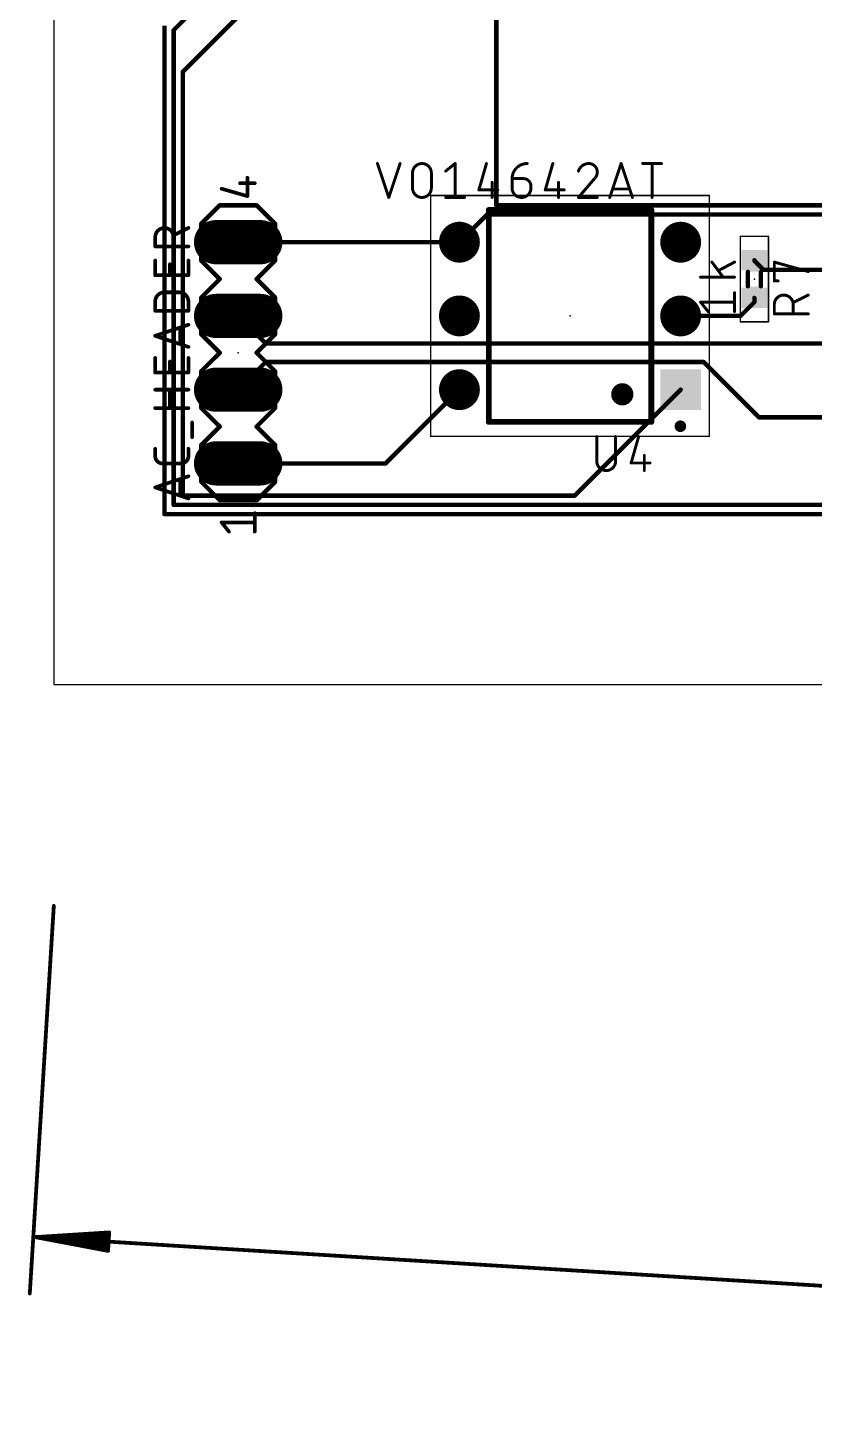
# Model space of a CAD drawing. Extents: x -1 to 120, y -17 to 80.
# Drawn here: x -0.89 to 26.19, y -15.28 to 32.78 of the extents above; entities that cross this region are included whole.
import ezdxf

# ---------------------------------------------------------------- set-up
doc = ezdxf.new("R2010")
doc.units = 0
for name, color, linetype in [('1', 22, 'CONTINUOUS'), ('17', 82, 'CONTINUOUS'), ('20', 30, 'CONTINUOUS'), ('21', 253, 'CONTINUOUS'), ('23', 7, 'CONTINUOUS'), ('25', 253, 'CONTINUOUS'), ('27', 253, 'CONTINUOUS'), ('39', 22, 'CONTINUOUS'), ('51', 253, 'CONTINUOUS')]:
    doc.layers.add(name, color=color, linetype=linetype)

# ---------------------------------------------------------------- blocks, each defined once
blk = doc.blocks.new('RECT')
blk.add_solid([(-0.5, -0.5), (0.5, -0.5), (-0.5, 0.5), (0.5, 0.5)])
blk = doc.blocks.new('LONGP100')
at = {"const_width": 1}
blk.add_lwpolyline([(-0.5, 0), (0.5, 0)], dxfattribs=at)
at = {"const_width": 0.5}
for points in [[(-0.5, 0.25, 1), (-0.5, -0.25)], [(0.5, -0.25, 1), (0.5, 0.25)]]:
    blk.add_lwpolyline(points, format="xyb", dxfattribs=at)
blk = doc.blocks.new('SQUAREP')
blk.add_solid([(-0.5, -0.5), (0.5, -0.5), (-0.5, 0.5), (0.5, 0.5)])
blk = doc.blocks.new('ROUNDP')
at = {"const_width": 0.5}
blk.add_lwpolyline([(0, -0.25, 1), (0, 0.25, 1), (0, -0.25)], format="xyb", dxfattribs=at)

msp = doc.modelspace()

# ---------------------------------------------------------------- linework, layer by layer
at = {"layer": '1'}
for points, const_width in [([(4.1275, 32.7025), (13.4938, 42.0688)], 0.1524), ([(4.445, 31.2738), (13.97, 40.7988)], 0.1524), ([(15.24, 26.67), (15.24, 40.94)], 0.1524), ([(3.81, 16.0338), (3.81, 32.8612)], 0.1524), ([(4.1275, 16.3513), (4.1275, 32.7025)], 0.1524), ([(4.445, 16.6687), (4.445, 31.2738)], 0.1524), ([(45.72, 26.67), (15.24, 26.67)], 0.1524), ([(13.97, 25.4), (14.9225, 26.3525)], 0.1524), ([(14.9225, 26.3525), (28.2575, 26.3525)], 0.1524), ([(6.35, 25.4), (13.97, 25.4)], 0.1524), ([(24.13, 24.765), (24.13, 24.78)], 0.1524), ([(24.4475, 24.4475), (24.13, 24.765)], 0.1524), ([(39.0525, 24.4475), (24.4475, 24.4475)], 0.1524), ([(24.13, 23.3362), (24.13, 23.48)], 0.1524), ([(23.6538, 22.86), (24.13, 23.3362)], 0.1524), ([(6.35, 22.86), (7.3025, 21.9075)], 0.1524), ([(21.59, 22.86), (23.6538, 22.86)], 0.1524), ([(7.3025, 21.9075), (27.6225, 21.9075)], 0.1524), ([(6.35, 20.32), (7.3025, 21.2725)], 0.1524), ([(7.3025, 21.2725), (22.3838, 21.2725)], 0.1524), ([(22.3838, 21.2725), (24.2888, 19.3675)], 0.1524), ([(11.43, 17.78), (13.97, 20.32)], 0.1524), ([(21.59, 20.32), (17.9388, 16.6687)], 0.1524), ([(24.2888, 19.3675), (29.6863, 19.3675)], 0.1524), ([(6.35, 17.78), (11.43, 17.78)], 0.1524), ([(32.8612, 16.3513), (4.1275, 16.3513)], 0.1524), ([(17.9388, 16.6687), (4.445, 16.6687)], 0.1524), ([(67.1513, 16.0338), (3.81, 16.0338)], 0.1524), ([(0, 2.54), (-0.827, -10.8144)], 0.13), ([(-0.6416, -8.8722), (1.9083, -8.7102)], 0.13), ([(1.9083, -8.7102), (1.8688, -9.3475)], 0.13), ([(-0.6416, -8.8722), (1.9046, -8.7693)], 0.13), ([(-0.6416, -8.8722), (101.7687, -15.2141)], 0.13), ([(1.8688, -9.3475), (-0.6416, -8.8722)], 0.13), ([(-0.6416, -8.8722), (1.8966, -8.8991)], 0.13), ([(1.8805, -9.1586), (-0.6416, -8.8722)], 0.13), ([(1.8725, -9.2884), (-0.6416, -8.8722)], 0.13)]:
    msp.add_lwpolyline(points, dxfattribs=dict(at, const_width=const_width))
for points, const_width in [([(4.1656, 32.7025, 1), (4.0894, 32.7025)], 0.0762), ([(4.1006, 32.7294, 1), (4.1544, 32.6756)], 0.0762), ([(4.4831, 31.2738, 1), (4.4069, 31.2738)], 0.0762), ([(4.4181, 31.3007, 1), (4.4719, 31.2468)], 0.0762), ([(15.24, 26.7081, 1), (15.24, 26.6319)], 0.0762), ([(15.2019, 26.67, 1), (15.2781, 26.67)], 0.0762), ([(14.9225, 26.3906, 1), (14.9225, 26.3144)], 0.0762), ([(14.9494, 26.3256, 1), (14.8956, 26.3794)], 0.0762), ([(6.35, 25.4381, 1), (6.35, 25.3619)], 0.0762), ([(13.97, 25.3619, 1), (13.97, 25.4381)], 0.0762), ([(13.9431, 25.4269, 1), (13.9969, 25.3731)], 0.0762), ([(24.1681, 24.78, 1), (24.0919, 24.78)], 0.0762), ([(24.0919, 24.765, 1), (24.1681, 24.765)], 0.0762), ([(24.1569, 24.7919, 1), (24.1031, 24.7381)], 0.0762), ([(24.4475, 24.4856, 1), (24.4475, 24.4094)], 0.0762), ([(24.4206, 24.4206, 1), (24.4744, 24.4744)], 0.0762), ([(24.1681, 23.48, 1), (24.0919, 23.48)], 0.0762), ([(24.0919, 23.3362, 1), (24.1681, 23.3362)], 0.0762), ([(24.1569, 23.3093, 1), (24.1031, 23.3632)], 0.0762), ([(6.3769, 22.8869, 1), (6.3231, 22.8331)], 0.0762), ([(21.59, 22.8981, 1), (21.59, 22.8219)], 0.0762), ([(23.6268, 22.8869, 1), (23.6807, 22.8331)], 0.0762), ([(23.6538, 22.8219, 1), (23.6538, 22.8981)], 0.0762), ([(7.3025, 21.9456, 1), (7.3025, 21.8694)], 0.0762), ([(7.2756, 21.8806, 1), (7.3294, 21.9344)], 0.0762), ([(7.3025, 21.3106, 1), (7.3025, 21.2344)], 0.0762), ([(7.3294, 21.2456, 1), (7.2756, 21.2994)], 0.0762), ([(22.4107, 21.2994, 1), (22.3568, 21.2456)], 0.0762), ([(22.3838, 21.2344, 1), (22.3838, 21.3106)], 0.0762), ([(6.3231, 20.3469, 1), (6.3769, 20.2931)], 0.0762), ([(13.9969, 20.2931, 1), (13.9431, 20.3469)], 0.0762), ([(21.6169, 20.2931, 1), (21.5631, 20.3469)], 0.0762), ([(24.2888, 19.4056, 1), (24.2888, 19.3294)], 0.0762), ([(24.2618, 19.3406, 1), (24.3157, 19.3944)], 0.0762), ([(6.35, 17.8181, 1), (6.35, 17.7419)], 0.0762), ([(11.4031, 17.8069, 1), (11.4569, 17.7531)], 0.0762), ([(11.43, 17.7419, 1), (11.43, 17.8181)], 0.0762), ([(4.1275, 16.3894, 1), (4.1275, 16.3132)], 0.0762), ([(4.0894, 16.3513, 1), (4.1656, 16.3513)], 0.0762), ([(4.445, 16.7068, 1), (4.445, 16.6306)], 0.0762), ([(4.4069, 16.6687, 1), (4.4831, 16.6687)], 0.0762), ([(17.9118, 16.6957, 1), (17.9657, 16.6418)], 0.0762), ([(17.9388, 16.6306, 1), (17.9388, 16.7068)], 0.0762), ([(3.81, 16.0719, 1), (3.81, 15.9957)], 0.0762), ([(3.7719, 16.0338, 1), (3.8481, 16.0338)], 0.0762), ([(0.0324, 2.538, 1), (-0.0324, 2.542)], 0.065), ([(1.9407, -8.7122, 1), (1.8758, -8.7082)], 0.065), ([(1.9103, -8.7427, 1), (1.9062, -8.6778)], 0.065), ([(-0.6396, -8.8397, 1), (-0.6436, -8.9046)], 0.065), ([(-0.6356, -8.8402, 1), (-0.6476, -8.9041)], 0.065), ([(-0.6437, -8.8397, 1), (-0.6395, -8.9046)], 0.065), ([(-0.6413, -8.8397, 1), (-0.6419, -8.9047)], 0.065), ([(-0.6379, -8.8399, 1), (-0.6453, -8.9045)], 0.065), ([(-0.6429, -8.8397, 1), (-0.6403, -8.9046)], 0.065), ([(-0.6363, -8.8401, 1), (-0.6469, -8.9042)], 0.065), ([(1.8769, -9.1909, 1), (1.8842, -9.1263)], 0.065), ([(1.8962, -8.9316, 1), (1.8969, -8.8666)], 0.065), ([(1.9059, -8.8018, 1), (1.9033, -8.7369)], 0.065), ([(1.8364, -9.3455, 1), (1.9013, -9.3495)], 0.065), ([(1.8628, -9.3794, 1), (1.8749, -9.3155)], 0.065), ([(1.8672, -9.3204, 1), (1.8778, -9.2563)], 0.065), ([(-0.8594, -10.8124, 1), (-0.7946, -10.8164)], 0.065)]:
    msp.add_lwpolyline(points, format="xyb", dxfattribs=dict(at, const_width=const_width))
at = {"layer": '20'}
for p, q in [((0, 80), (0, 10.16)), ((0, 10.16), (100, 10.16))]:
    msp.add_line(p, q, dxfattribs=at)
at = {"layer": '21'}
for points, const_width in [([(6.4135, 27.432), (6.9215, 27.432)], 0.127), ([(6.6675, 26.9875), (6.6675, 27.6225)], 0.127), ([(5.7785, 27.2415), (6.6675, 26.9875)], 0.127), ([(5.08, 26.035), (5.715, 26.67)], 0.1524), ([(5.715, 26.67), (6.985, 26.67)], 0.1524), ([(6.985, 26.67), (7.62, 26.035)], 0.1524), ([(14.98, 19.21), (14.98, 26.51)], 0.2), ([(14.98, 26.51), (20.58, 26.51)], 0.2), ([(20.58, 26.51), (20.58, 19.21)], 0.2), ([(5.08, 24.765), (5.08, 26.035)], 0.1524), ([(7.62, 26.035), (7.62, 24.765)], 0.1524), ([(5.08, 24.765), (5.715, 24.13)], 0.1524), ([(6.985, 24.13), (7.62, 24.765)], 0.1524), ([(5.08, 23.495), (5.715, 24.13)], 0.1524), ([(6.985, 24.13), (7.62, 23.495)], 0.1524), ([(5.08, 22.225), (5.08, 23.495)], 0.1524), ([(7.62, 23.495), (7.62, 22.225)], 0.1524), ([(5.715, 21.59), (5.08, 22.225)], 0.1524), ([(7.62, 22.225), (6.985, 21.59)], 0.1524), ([(5.08, 20.955), (5.715, 21.59)], 0.1524), ([(6.985, 21.59), (7.62, 20.955)], 0.1524), ([(5.08, 19.685), (5.08, 20.955)], 0.1524), ([(7.62, 20.955), (7.62, 19.685)], 0.1524), ([(19.38, 20.16), (19.48, 20.36)], 0.2), ([(19.58, 19.96), (19.38, 20.16)], 0.2), ([(19.48, 20.36), (19.78, 20.26)], 0.2), ([(19.78, 20.26), (19.58, 19.96)], 0.2), ([(19.78, 20.26), (19.58, 20.16)], 0.2), ([(5.715, 19.05), (5.08, 19.685)], 0.1524), ([(7.62, 19.685), (6.985, 19.05)], 0.1524), ([(20.58, 19.21), (14.98, 19.21)], 0.2), ([(5.08, 18.415), (5.715, 19.05)], 0.1524), ([(6.985, 19.05), (7.62, 18.415)], 0.1524), ([(5.08, 17.145), (5.08, 18.415)], 0.1524), ([(7.62, 18.415), (7.62, 17.145)], 0.1524), ([(5.08, 17.145), (5.715, 16.51)], 0.1524), ([(6.985, 16.51), (7.62, 17.145)], 0.1524), ([(5.715, 16.51), (6.985, 16.51)], 0.1524), ([(6.9215, 15.4305), (6.9215, 16.0655)], 0.127), ([(6.0325, 15.4305), (5.7785, 15.748)], 0.127), ([(5.7785, 15.748), (6.9215, 15.748)], 0.127)]:
    msp.add_lwpolyline(points, dxfattribs=dict(at, const_width=const_width))
for points, const_width in [([(6.4135, 27.4638, 1), (6.4135, 27.4003)], 0.0635), ([(6.6993, 27.6225, 1), (6.6358, 27.6225)], 0.0635), ([(6.9215, 27.4003, 1), (6.9215, 27.4638)], 0.0635), ([(5.7872, 27.272, 1), (5.7698, 27.211)], 0.0635), ([(6.6358, 26.9875, 1), (6.6993, 26.9875)], 0.0635), ([(6.6588, 26.957, 1), (6.6762, 27.018)], 0.0635), ([(5.715, 26.7081, 1), (5.715, 26.6319)], 0.0762), ([(5.7419, 26.6431, 1), (5.6881, 26.6969)], 0.0762), ([(7.0119, 26.6969, 1), (6.9581, 26.6431)], 0.0762), ([(6.985, 26.6319, 1), (6.985, 26.7081)], 0.0762), ([(15.03, 26.51, 1), (14.93, 26.51)], 0.1), ([(14.98, 26.56, 1), (14.98, 26.46)], 0.1), ([(20.63, 26.51, 1), (20.53, 26.51)], 0.1), ([(20.58, 26.46, 1), (20.58, 26.56)], 0.1), ([(5.1181, 26.035, 1), (5.0419, 26.035)], 0.0762), ([(5.0531, 26.0619, 1), (5.1069, 26.0081)], 0.0762), ([(7.6581, 26.035, 1), (7.5819, 26.035)], 0.0762), ([(7.5931, 26.0081, 1), (7.6469, 26.0619)], 0.0762), ([(5.0419, 24.765, 1), (5.1181, 24.765)], 0.0762), ([(5.1069, 24.7919, 1), (5.0531, 24.7381)], 0.0762), ([(7.5819, 24.765, 1), (7.6581, 24.765)], 0.0762), ([(7.6469, 24.7381, 1), (7.5931, 24.7919)], 0.0762), ([(5.7419, 24.1031, 1), (5.6881, 24.1569)], 0.0762), ([(5.6881, 24.1031, 1), (5.7419, 24.1569)], 0.0762), ([(7.0119, 24.1569, 1), (6.9581, 24.1031)], 0.0762), ([(6.9581, 24.1569, 1), (7.0119, 24.1031)], 0.0762), ([(5.1181, 23.495, 1), (5.0419, 23.495)], 0.0762), ([(5.0531, 23.5219, 1), (5.1069, 23.4681)], 0.0762), ([(7.6581, 23.495, 1), (7.5819, 23.495)], 0.0762), ([(7.5931, 23.4681, 1), (7.6469, 23.5219)], 0.0762), ([(5.0419, 22.225, 1), (5.1181, 22.225)], 0.0762), ([(5.1069, 22.2519, 1), (5.0531, 22.1981)], 0.0762), ([(7.5819, 22.225, 1), (7.6581, 22.225)], 0.0762), ([(7.6469, 22.1981, 1), (7.5931, 22.2519)], 0.0762), ([(5.7419, 21.5631, 1), (5.6881, 21.6169)], 0.0762), ([(5.6881, 21.5631, 1), (5.7419, 21.6169)], 0.0762), ([(7.0119, 21.6169, 1), (6.9581, 21.5631)], 0.0762), ([(6.9581, 21.6169, 1), (7.0119, 21.5631)], 0.0762), ([(5.1181, 20.955, 1), (5.0419, 20.955)], 0.0762), ([(5.0531, 20.9819, 1), (5.1069, 20.9281)], 0.0762), ([(7.6581, 20.955, 1), (7.5819, 20.955)], 0.0762), ([(7.5931, 20.9281, 1), (7.6469, 20.9819)], 0.0762), ([(19.58, 19.8772, 1), (19.58, 20.4428, 1), (19.58, 19.8772)], 0.2), ([(19.4154, 20.1954, 1), (19.3446, 20.1246)], 0.1), ([(19.3353, 20.1824, 1), (19.4247, 20.1376)], 0.1), ([(19.4958, 20.4074, 1), (19.4642, 20.3126)], 0.1), ([(19.5247, 20.3376, 1), (19.4353, 20.3824)], 0.1), ([(19.5576, 20.2047, 1), (19.6024, 20.1153)], 0.1), ([(19.8216, 20.2323, 1), (19.7384, 20.2877)], 0.1), ([(19.8024, 20.2153, 1), (19.7576, 20.3047)], 0.1), ([(19.7642, 20.2126, 1), (19.7958, 20.3074)], 0.1), ([(5.0419, 19.685, 1), (5.1181, 19.685)], 0.0762), ([(5.1069, 19.7119, 1), (5.0531, 19.6581)], 0.0762), ([(7.5819, 19.685, 1), (7.6581, 19.685)], 0.0762), ([(7.6469, 19.6581, 1), (7.5931, 19.7119)], 0.0762), ([(19.5384, 19.9877, 1), (19.6216, 19.9323)], 0.1), ([(19.5446, 19.9246, 1), (19.6154, 19.9954)], 0.1), ([(14.98, 19.26, 1), (14.98, 19.16)], 0.1), ([(14.93, 19.21, 1), (15.03, 19.21)], 0.1), ([(20.53, 19.21, 1), (20.63, 19.21)], 0.1), ([(20.58, 19.16, 1), (20.58, 19.26)], 0.1), ([(21.58, 18.96, 1), (21.58, 19.16, 1), (21.58, 18.96)], 0.2), ([(5.7419, 19.0231, 1), (5.6881, 19.0769)], 0.0762), ([(5.6881, 19.0231, 1), (5.7419, 19.0769)], 0.0762), ([(7.0119, 19.0769, 1), (6.9581, 19.0231)], 0.0762), ([(6.9581, 19.0769, 1), (7.0119, 19.0231)], 0.0762), ([(5.1181, 18.415, 1), (5.0419, 18.415)], 0.0762), ([(5.0531, 18.4419, 1), (5.1069, 18.3881)], 0.0762), ([(7.6581, 18.415, 1), (7.5819, 18.415)], 0.0762), ([(7.5931, 18.3881, 1), (7.6469, 18.4419)], 0.0762), ([(5.0419, 17.145, 1), (5.1181, 17.145)], 0.0762), ([(5.1069, 17.1719, 1), (5.0531, 17.1181)], 0.0762), ([(7.5819, 17.145, 1), (7.6581, 17.145)], 0.0762), ([(7.6469, 17.1181, 1), (7.5931, 17.1719)], 0.0762), ([(5.715, 16.5481, 1), (5.715, 16.4719)], 0.0762), ([(5.6881, 16.4831, 1), (5.7419, 16.5369)], 0.0762), ([(6.9581, 16.5369, 1), (7.0119, 16.4831)], 0.0762), ([(6.985, 16.4719, 1), (6.985, 16.5481)], 0.0762), ([(6.9532, 16.0655, 1), (6.8898, 16.0655)], 0.0635), ([(5.8033, 15.7678, 1), (5.7537, 15.7282)], 0.0635), ([(5.7785, 15.7798, 1), (5.7785, 15.7163)], 0.0635), ([(6.0077, 15.4107, 1), (6.0573, 15.4503)], 0.0635), ([(6.8898, 15.4305, 1), (6.9532, 15.4305)], 0.0635), ([(6.9215, 15.7163, 1), (6.9215, 15.7798)], 0.0635)]:
    msp.add_lwpolyline(points, format="xyb", dxfattribs=dict(at, const_width=const_width))
at = {"layer": '23'}
for p in [(24.13, 24.13), (17.78, 22.86), (6.35, 21.59)]:
    msp.add_point(p, dxfattribs=at)
at = {"layer": '25'}
for points, const_width in [([(4.1275, 25.5734, 1), (3.4925, 25.5734)], 0.127), ([(4.6497, 25.8625, 1), (4.6213, 25.9193)], 0.0635), ([(3.5243, 25.5734, 1), (3.4607, 25.5734)], 0.0635), ([(3.4607, 25.5734, 1), (3.5243, 25.5734)], 0.0635), ([(4.1133, 25.6653, 1), (4.1417, 25.6085)], 0.0635), ([(4.1593, 25.5734, 1), (4.0958, 25.5734)], 0.0635), ([(4.0958, 25.5734, 1), (4.1593, 25.5734)], 0.0635), ([(3.4607, 25.2559, 1), (3.5243, 25.2559)], 0.0635), ([(3.4925, 25.2876, 1), (3.4925, 25.2241)], 0.0635), ([(4.0958, 25.2559, 1), (4.1593, 25.2559)], 0.0635), ([(4.6355, 25.2241, 1), (4.6355, 25.2876)], 0.0635), ([(3.5243, 24.7675, 1), (3.4607, 24.7675)], 0.0635), ([(4.0323, 24.6405, 1), (3.9688, 24.6405)], 0.0635), ([(4.6673, 24.7675, 1), (4.6038, 24.7675)], 0.0635), ([(24.8412, 24.7142, 1), (24.7904, 24.7142)], 0.0508), ([(24.8226, 24.7387, 1), (24.809, 24.6897)], 0.0508), ([(3.4607, 24.2595, 1), (3.5243, 24.2595)], 0.0635), ([(3.4925, 24.2913, 1), (3.4925, 24.2278)], 0.0635), ([(3.9688, 24.2595, 1), (4.0323, 24.2595)], 0.0635), ([(4.6038, 24.2595, 1), (4.6673, 24.2595)], 0.0635), ([(4.6355, 24.2278, 1), (4.6355, 24.2913)], 0.0635), ([(24.8158, 24.0905, 1), (24.8158, 24.0397)], 0.0508), ([(24.7904, 24.0651, 1), (24.8412, 24.0651)], 0.0508), ([(24.9456, 24.0397, 1), (24.9456, 24.0905)], 0.0508), ([(25.9774, 24.3652, 1), (25.991, 24.4141)], 0.0508), ([(3.81, 23.6728, 0.4142), (3.4925, 23.3553)], 0.127), ([(3.81, 23.7045, 1), (3.81, 23.641)], 0.0635), ([(3.81, 23.641, 1), (3.81, 23.7045)], 0.0635), ([(4.6355, 23.3553, 0.4142), (4.318, 23.6728)], 0.127), ([(4.318, 23.7045, 1), (4.318, 23.641)], 0.0635), ([(4.318, 23.641, 1), (4.318, 23.7045)], 0.0635), ([(25.4649, 23.254, 1), (24.8158, 23.254)], 0.1016), ([(25.9956, 23.5558, 1), (25.9728, 23.6013)], 0.0508), ([(3.5243, 23.3553, 1), (3.4607, 23.3553)], 0.0635), ([(3.4607, 23.3553, 1), (3.5243, 23.3553)], 0.0635), ([(3.4607, 23.0378, 1), (3.5243, 23.0378)], 0.0635), ([(3.4925, 23.0695, 1), (3.4925, 23.006)], 0.0635), ([(4.6673, 23.3553, 1), (4.6038, 23.3553)], 0.0635), ([(4.6038, 23.3553, 1), (4.6673, 23.3553)], 0.0635), ([(4.6038, 23.0378, 1), (4.6673, 23.0378)], 0.0635), ([(4.6355, 23.006, 1), (4.6355, 23.0695)], 0.0635), ([(24.8412, 23.254, 1), (24.7904, 23.254)], 0.0508), ([(24.7904, 23.254, 1), (24.8412, 23.254)], 0.0508), ([(25.4903, 23.254, 1), (25.4395, 23.254)], 0.0508), ([(25.4395, 23.254, 1), (25.4903, 23.254)], 0.0508), ([(25.4536, 23.3416, 1), (25.4763, 23.2962)], 0.0508), ([(4.6455, 22.5251, 1), (4.6255, 22.5853)], 0.0635), ([(24.8158, 22.9549, 1), (24.8158, 22.9041)], 0.0508), ([(24.7904, 22.9295, 1), (24.8412, 22.9295)], 0.0508), ([(25.4395, 22.9295, 1), (25.4903, 22.9295)], 0.0508), ([(25.9842, 22.9041, 1), (25.9842, 22.9549)], 0.0508), ([(3.5025, 22.2043, 1), (3.4825, 22.1441)], 0.0635), ([(3.4825, 22.2043, 1), (3.5025, 22.1441)], 0.0635), ([(4.3815, 22.4599, 1), (4.318, 22.4599)], 0.0635), ([(4.318, 21.8884, 1), (4.3815, 21.8884)], 0.0635), ([(4.6255, 21.7631, 1), (4.6455, 21.8233)], 0.0635), ([(3.5243, 21.4147, 1), (3.4607, 21.4147)], 0.0635), ([(4.0323, 21.2877, 1), (3.9688, 21.2877)], 0.0635), ([(4.6673, 21.4147, 1), (4.6038, 21.4147)], 0.0635), ([(3.4607, 20.9067, 1), (3.5243, 20.9067)], 0.0635), ([(3.4925, 20.9385, 1), (3.4925, 20.875)], 0.0635), ([(3.9688, 20.9067, 1), (4.0323, 20.9067)], 0.0635), ([(4.6038, 20.9067, 1), (4.6673, 20.9067)], 0.0635), ([(4.6355, 20.875, 1), (4.6355, 20.9385)], 0.0635), ([(3.4925, 20.3517, 1), (3.4925, 20.2882)], 0.0635), ([(4.0323, 20.32, 1), (3.9688, 20.32)], 0.0635), ([(4.6355, 20.2882, 1), (4.6355, 20.3517)], 0.0635), ([(3.4925, 19.7167, 1), (3.4925, 19.6532)], 0.0635), ([(3.9688, 19.685, 1), (4.0323, 19.685)], 0.0635), ([(4.6355, 19.6532, 1), (4.6355, 19.7167)], 0.0635), ([(4.7942, 19.1897, 1), (4.7308, 19.1897)], 0.0635), ([(18.7256, 18.7037, 1), (18.6748, 18.7037)], 0.0508), ([(19.3757, 18.7037, 1), (19.3249, 18.7037)], 0.0508), ([(20.1674, 18.6967, 1), (20.1185, 18.7106)], 0.0508), ([(3.5243, 18.2843, 1), (3.4607, 18.2843)], 0.0635), ([(4.6673, 18.2843, 1), (4.6038, 18.2843)], 0.0635), ([(4.7308, 18.6817, 1), (4.7942, 18.6817)], 0.0635), ([(3.5243, 18.0303, 1), (3.4607, 18.0303)], 0.0635), ([(3.4607, 18.0303, 1), (3.5243, 18.0303)], 0.0635), ([(3.4925, 18.0303, 0.4142), (3.7465, 17.7763)], 0.127), ([(3.7465, 17.808, 1), (3.7465, 17.7445)], 0.0635), ([(3.7465, 17.7445, 1), (3.7465, 17.808)], 0.0635), ([(4.3815, 17.7763, 0.4142), (4.6355, 18.0303)], 0.127), ([(4.3815, 17.808, 1), (4.3815, 17.7445)], 0.0635), ([(4.3815, 17.7445, 1), (4.3815, 17.808)], 0.0635), ([(4.6673, 18.0303, 1), (4.6038, 18.0303)], 0.0635), ([(4.6038, 18.0303, 1), (4.6673, 18.0303)], 0.0635), ([(18.7002, 17.8586, 1), (19.3503, 17.8586)], 0.1016), ([(18.7256, 17.8586, 1), (18.6748, 17.8586)], 0.0508), ([(18.6748, 17.8586, 1), (18.7256, 17.8586)], 0.0508), ([(19.3757, 17.8586, 1), (19.3249, 17.8586)], 0.0508), ([(19.3249, 17.8586, 1), (19.3757, 17.8586)], 0.0508), ([(19.8829, 17.819, 1), (19.8829, 17.7682)], 0.0508), ([(19.8585, 17.8006, 1), (19.9073, 17.7866)], 0.0508), ([(20.3634, 18.0536, 1), (20.3126, 18.0536)], 0.0508), ([(20.533, 17.7682, 1), (20.533, 17.819)], 0.0508), ([(4.3815, 17.2402, 1), (4.318, 17.2402)], 0.0635), ([(4.6455, 17.3054, 1), (4.6255, 17.3656)], 0.0635), ([(20.3126, 17.5336, 1), (20.3634, 17.5336)], 0.0508), ([(3.5025, 16.9846, 1), (3.4825, 16.9244)], 0.0635), ([(3.4825, 16.9846, 1), (3.5025, 16.9244)], 0.0635), ([(4.318, 16.6687, 1), (4.3815, 16.6687)], 0.0635), ([(4.6255, 16.5434, 1), (4.6455, 16.6036)], 0.0635)]:
    msp.add_lwpolyline(points, format="xyb", dxfattribs=dict(at, const_width=const_width))
for points, const_width in [([(4.6355, 25.8909), (4.1275, 25.6369)], 0.127), ([(3.4925, 25.2559), (3.4925, 25.5734)], 0.127), ([(4.1275, 25.5734), (4.1275, 25.2559)], 0.127), ([(4.6355, 25.2559), (3.4925, 25.2559)], 0.127), ([(3.4925, 24.2595), (3.4925, 24.7675)], 0.127), ([(4.0005, 24.2595), (4.0005, 24.6405)], 0.127), ([(4.6355, 24.7675), (4.6355, 24.2595)], 0.127), ([(24.8158, 24.0651), (24.8158, 24.7142)], 0.1016), ([(24.8158, 24.7142), (25.9842, 24.3896)], 0.1016), ([(4.6355, 24.2595), (3.4925, 24.2595)], 0.127), ([(24.9456, 24.0651), (24.8158, 24.0651)], 0.1016), ([(3.81, 23.6728), (4.318, 23.6728)], 0.127), ([(25.9842, 23.5786), (25.4649, 23.3189)], 0.1016), ([(3.4925, 23.0378), (3.4925, 23.3553)], 0.127), ([(4.6355, 23.0378), (3.4925, 23.0378)], 0.127), ([(4.6355, 23.3553), (4.6355, 23.0378)], 0.127), ([(24.8158, 22.9295), (24.8158, 23.254)], 0.1016), ([(25.4649, 23.254), (25.4649, 22.9295)], 0.1016), ([(3.4925, 22.1742), (4.6355, 22.5552)], 0.127), ([(25.9842, 22.9295), (24.8158, 22.9295)], 0.1016), ([(4.6355, 21.7932), (3.4925, 22.1742)], 0.127), ([(4.3498, 22.4599), (4.3498, 21.8884)], 0.127), ([(3.4925, 20.9067), (3.4925, 21.4147)], 0.127), ([(4.0005, 20.9067), (4.0005, 21.2877)], 0.127), ([(4.6355, 21.4147), (4.6355, 20.9067)], 0.127), ([(4.6355, 20.9067), (3.4925, 20.9067)], 0.127), ([(3.4925, 20.32), (4.6355, 20.32)], 0.127), ([(4.0005, 19.685), (4.0005, 20.32)], 0.127), ([(4.6355, 19.685), (3.4925, 19.685)], 0.127), ([(4.7625, 18.6817), (4.7625, 19.1897)], 0.127), ([(18.7002, 18.7037), (18.7002, 17.8586)], 0.1016), ([(19.3503, 17.8586), (19.3503, 18.7037)], 0.1016), ([(20.1429, 18.7037), (19.8829, 17.7936)], 0.1016), ([(3.4925, 18.0303), (3.4925, 18.2843)], 0.127), ([(4.6355, 18.2843), (4.6355, 18.0303)], 0.127), ([(4.3815, 17.7763), (3.7465, 17.7763)], 0.127), ([(19.8829, 17.7936), (20.533, 17.7936)], 0.1016), ([(20.338, 18.0536), (20.338, 17.5336)], 0.1016), ([(3.4925, 16.9545), (4.6355, 17.3355)], 0.127), ([(4.3498, 17.2402), (4.3498, 16.6687)], 0.127), ([(4.6355, 16.5735), (3.4925, 16.9545)], 0.127)]:
    msp.add_lwpolyline(points, dxfattribs=dict(at, const_width=const_width))
at = {"layer": '27', "const_width": 0.1016}
for points in [[(11.1468, 28.1097), (11.5363, 26.9412)], [(11.5363, 26.9412), (11.9258, 28.1097)], [(13.4979, 27.85), (13.8225, 28.1097)], [(13.8225, 28.1097), (13.8225, 26.9412)], [(14.9007, 28.1097), (14.641, 27.2009)], [(17.1869, 28.1097), (16.9272, 27.2009)], [(19.1485, 26.9412), (19.538, 28.1097)], [(19.538, 28.1097), (19.9275, 26.9412)], [(20.2803, 28.1097), (20.9295, 28.1097)], [(20.6049, 26.9412), (20.6049, 28.1097)], [(12.3548, 27.2658), (12.3548, 27.7851)], [(13.004, 27.7851), (13.004, 27.2658)], [(15.0954, 27.4605), (15.0954, 26.9412)], [(15.7841, 27.5904), (16.1736, 27.5904)], [(15.7841, 27.2658), (15.7841, 27.5904)], [(17.3816, 27.4605), (17.3816, 26.9412)], [(18.6221, 27.5904), (18.0703, 26.9412)], [(13.4979, 26.9412), (14.1471, 26.9412)], [(14.641, 27.2009), (15.2902, 27.2009)], [(16.4333, 27.3307), (16.4333, 27.2658)], [(16.9272, 27.2009), (17.5764, 27.2009)], [(18.0703, 26.9412), (18.7195, 26.9412)], [(19.8301, 27.2333), (19.2459, 27.2333)], [(22.6653, 24.7142), (23.0547, 24.1949)], [(23.4442, 24.7142), (22.8925, 24.4221)], [(23.4442, 24.1949), (22.2758, 24.1949)], [(23.4442, 23.0116), (23.4442, 23.6607)], [(22.5354, 23.0116), (22.2758, 23.3361)], [(22.2758, 23.3361), (23.4442, 23.3361)]]:
    msp.add_lwpolyline(points, dxfattribs=at)
at = {"layer": '27'}
for points, const_width in [([(11.1709, 28.1177, 1), (11.1227, 28.1017)], 0.0508), ([(11.9499, 28.1017, 1), (11.9017, 28.1177)], 0.0508), ([(13.004, 27.7851, 1), (12.3548, 27.7851)], 0.1016), ([(13.482, 27.8699, 1), (13.5138, 27.8302)], 0.0508), ([(13.8479, 28.1097, 1), (13.7971, 28.1097)], 0.0508), ([(13.8383, 28.0899, 1), (13.8066, 28.1295)], 0.0508), ([(14.9251, 28.1027, 1), (14.8762, 28.1167)], 0.0508), ([(16.3034, 28.1097, 0.4142), (15.7841, 27.5904)], 0.1016), ([(16.3034, 28.0843, 1), (16.3034, 28.1351)], 0.0508), ([(17.2113, 28.1027, 1), (17.1625, 28.1167)], 0.0508), ([(18.4274, 28.1097, 0.3252), (18.0703, 27.85)], 0.1016), ([(18.0462, 27.8579, 1), (18.0945, 27.8422)], 0.0508), ([(18.7195, 27.8176, 0.4142), (18.4274, 28.1097)], 0.1016), ([(18.4274, 28.1351, 1), (18.4274, 28.0843)], 0.0508), ([(18.4274, 28.0843, 1), (18.4274, 28.1351)], 0.0508), ([(19.5621, 28.1177, 1), (19.5139, 28.1017)], 0.0508), ([(19.5621, 28.1017, 1), (19.5139, 28.1177)], 0.0508), ([(20.2803, 28.1351, 1), (20.2803, 28.0843)], 0.0508), ([(20.6303, 28.1097, 1), (20.5795, 28.1097)], 0.0508), ([(20.9295, 28.0843, 1), (20.9295, 28.1351)], 0.0508), ([(12.3802, 27.7851, 1), (12.3294, 27.7851)], 0.0508), ([(12.3294, 27.7851, 1), (12.3802, 27.7851)], 0.0508), ([(13.0294, 27.7851, 1), (12.9786, 27.7851)], 0.0508), ([(12.9786, 27.7851, 1), (13.0294, 27.7851)], 0.0508), ([(15.1208, 27.4605, 1), (15.07, 27.4605)], 0.0508), ([(15.7841, 27.6158, 1), (15.7841, 27.565)], 0.0508), ([(15.8095, 27.5904, 1), (15.7587, 27.5904)], 0.0508), ([(15.7587, 27.5904, 1), (15.8095, 27.5904)], 0.0508), ([(16.4333, 27.3307, 0.4142), (16.1736, 27.5904)], 0.1016), ([(16.1736, 27.6158, 1), (16.1736, 27.565)], 0.0508), ([(16.1736, 27.565, 1), (16.1736, 27.6158)], 0.0508), ([(17.407, 27.4605, 1), (17.3562, 27.4605)], 0.0508), ([(18.6221, 27.5904, 0.2053), (18.7195, 27.8176)], 0.1016), ([(18.6046, 27.6087, 1), (18.6396, 27.572)], 0.0508), ([(18.6415, 27.5739, 1), (18.6028, 27.6068)], 0.0508), ([(18.7449, 27.8176, 1), (18.6941, 27.8176)], 0.0508), ([(18.6941, 27.8176, 1), (18.7449, 27.8176)], 0.0508), ([(11.5122, 26.9492, 1), (11.5604, 26.9331)], 0.0508), ([(11.5122, 26.9331, 1), (11.5604, 26.9492)], 0.0508), ([(12.3548, 27.2658, 1), (13.004, 27.2658)], 0.1016), ([(12.3802, 27.2658, 1), (12.3294, 27.2658)], 0.0508), ([(12.3294, 27.2658, 1), (12.3802, 27.2658)], 0.0508), ([(13.0294, 27.2658, 1), (12.9786, 27.2658)], 0.0508), ([(12.9786, 27.2658, 1), (13.0294, 27.2658)], 0.0508), ([(13.4979, 26.9666, 1), (13.4979, 26.9158)], 0.0508), ([(13.7971, 26.9412, 1), (13.8479, 26.9412)], 0.0508), ([(14.1471, 26.9158, 1), (14.1471, 26.9666)], 0.0508), ([(14.641, 27.2263, 1), (14.641, 27.1755)], 0.0508), ([(14.6166, 27.2078, 1), (14.6654, 27.1939)], 0.0508), ([(15.07, 26.9412, 1), (15.1208, 26.9412)], 0.0508), ([(15.2902, 27.1755, 1), (15.2902, 27.2263)], 0.0508), ([(15.7841, 27.2658, 1), (16.4333, 27.2658)], 0.1016), ([(15.8095, 27.2658, 1), (15.7587, 27.2658)], 0.0508), ([(15.7587, 27.2658, 1), (15.8095, 27.2658)], 0.0508), ([(16.4587, 27.3307, 1), (16.4079, 27.3307)], 0.0508), ([(16.4079, 27.3307, 1), (16.4587, 27.3307)], 0.0508), ([(16.4587, 27.2658, 1), (16.4079, 27.2658)], 0.0508), ([(16.4079, 27.2658, 1), (16.4587, 27.2658)], 0.0508), ([(16.9272, 27.2263, 1), (16.9272, 27.1755)], 0.0508), ([(16.9028, 27.2078, 1), (16.9516, 27.1939)], 0.0508), ([(17.3562, 26.9412, 1), (17.407, 26.9412)], 0.0508), ([(17.5764, 27.1755, 1), (17.5764, 27.2263)], 0.0508), ([(18.0703, 26.9666, 1), (18.0703, 26.9158)], 0.0508), ([(18.051, 26.9576, 1), (18.0897, 26.9247)], 0.0508), ([(18.7195, 26.9158, 1), (18.7195, 26.9666)], 0.0508), ([(19.1244, 26.9492, 1), (19.1726, 26.9331)], 0.0508), ([(19.2459, 27.2587, 1), (19.2459, 27.2079)], 0.0508), ([(19.8301, 27.2079, 1), (19.8301, 27.2587)], 0.0508), ([(19.9034, 26.9331, 1), (19.9516, 26.9492)], 0.0508), ([(20.5795, 26.9412, 1), (20.6303, 26.9412)], 0.0508), ([(22.6856, 24.7294, 1), (22.6449, 24.699)], 0.0508), ([(23.4561, 24.6918, 1), (23.4323, 24.7366)], 0.0508), ([(22.2758, 24.2203, 1), (22.2758, 24.1695)], 0.0508), ([(22.8806, 24.4445, 1), (22.9043, 24.3997)], 0.0508), ([(23.0344, 24.1797, 1), (23.0751, 24.2102)], 0.0508), ([(23.4442, 24.1695, 1), (23.4442, 24.2203)], 0.0508), ([(23.4696, 23.6607, 1), (23.4188, 23.6607)], 0.0508), ([(22.2956, 23.352, 1), (22.256, 23.3202)], 0.0508), ([(22.2758, 23.3615, 1), (22.2758, 23.3107)], 0.0508), ([(23.4442, 23.3107, 1), (23.4442, 23.3615)], 0.0508), ([(22.5156, 22.9957, 1), (22.5553, 23.0274)], 0.0508), ([(23.4188, 23.0116, 1), (23.4696, 23.0116)], 0.0508)]:
    msp.add_lwpolyline(points, format="xyb", dxfattribs=dict(at, const_width=const_width))
at = {"layer": '39'}
for points, const_width in [([(12.98, 18.71), (12.98, 27.01)], 0.05), ([(12.98, 27.01), (22.58, 27.01)], 0.05), ([(22.58, 27.01), (22.58, 18.71)], 0.05), ([(23.647, 22.657), (23.647, 25.603)], 0.0508), ([(23.647, 25.603), (24.613, 25.603)], 0.0508), ([(24.613, 25.603), (24.613, 22.657)], 0.0508), ([(24.613, 22.657), (23.647, 22.657)], 0.0508), ([(22.58, 18.71), (12.98, 18.71)], 0.05)]:
    msp.add_lwpolyline(points, dxfattribs=dict(at, const_width=const_width))
for points, const_width in [([(12.9925, 27.01, 1), (12.9675, 27.01)], 0.025), ([(12.98, 27.0225, 1), (12.98, 26.9975)], 0.025), ([(22.5925, 27.01, 1), (22.5675, 27.01)], 0.025), ([(22.58, 26.9975, 1), (22.58, 27.0225)], 0.025), ([(23.6597, 25.603, 1), (23.6343, 25.603)], 0.0254), ([(23.647, 25.6157, 1), (23.647, 25.5903)], 0.0254), ([(24.6257, 25.603, 1), (24.6003, 25.603)], 0.0254), ([(24.613, 25.5903, 1), (24.613, 25.6157)], 0.0254), ([(23.647, 22.6697, 1), (23.647, 22.6443)], 0.0254), ([(23.6343, 22.657, 1), (23.6597, 22.657)], 0.0254), ([(24.6003, 22.657, 1), (24.6257, 22.657)], 0.0254), ([(24.613, 22.6443, 1), (24.613, 22.6697)], 0.0254), ([(12.98, 18.7225, 1), (12.98, 18.6975)], 0.025), ([(12.9675, 18.71, 1), (12.9925, 18.71)], 0.025), ([(22.5675, 18.71, 1), (22.5925, 18.71)], 0.025), ([(22.58, 18.6975, 1), (22.58, 18.7225)], 0.025)]:
    msp.add_lwpolyline(points, format="xyb", dxfattribs=dict(at, const_width=const_width))
at = {"layer": '51', "const_width": 0.1524}
for points in [[(23.906, 23.885), (23.906, 24.375)], [(24.354, 24.375), (24.354, 23.885)]]:
    msp.add_lwpolyline(points, dxfattribs=at)
at = {"layer": '51', "const_width": 0.0762}
for points in [[(23.9441, 24.375, 1), (23.8679, 24.375)], [(24.3921, 24.375, 1), (24.3159, 24.375)], [(23.8679, 23.885, 1), (23.9441, 23.885)], [(24.3159, 23.885, 1), (24.3921, 23.885)]]:
    msp.add_lwpolyline(points, format="xyb", dxfattribs=at)

# ---------------------------------------------------------------- block references
at = {"layer": '1', "xscale": 0.7, "yscale": 0.9, "rotation": 270}
for p in [(24.13, 24.78), (24.13, 23.48)]:
    msp.add_blockref('RECT', p, dxfattribs=at)
at = {"layer": '17', "rotation": 180}
for name, p, xscale, yscale in [('LONGP100', (6.35, 25.4), 1.524, 1.524), ('LONGP100', (6.35, 25.4), 1.524, 1.524), ('ROUNDP', (21.59, 25.4), 1.408, 1.408), ('ROUNDP', (21.59, 25.4), 1.408, 1.408), ('LONGP100', (6.35, 22.86), 1.524, 1.524), ('LONGP100', (6.35, 22.86), 1.524, 1.524), ('ROUNDP', (21.59, 22.86), 1.408, 1.408), ('ROUNDP', (21.59, 22.86), 1.408, 1.408), ('LONGP100', (6.35, 20.32), 1.524, 1.524), ('LONGP100', (6.35, 20.32), 1.524, 1.524), ('SQUAREP', (21.59, 20.32), 1.408, 1.408), ('SQUAREP', (21.59, 20.32), 1.408, 1.408), ('LONGP100', (6.35, 17.78), 1.524, 1.524), ('LONGP100', (6.35, 17.78), 1.524, 1.524)]:
    msp.add_blockref(name, p, dxfattribs=dict(at, xscale=xscale, yscale=yscale))
at = {"layer": '17', "xscale": 1.408, "yscale": 1.408}
for p in [(13.97, 25.4), (13.97, 25.4), (13.97, 22.86), (13.97, 22.86), (13.97, 20.32), (13.97, 20.32)]:
    msp.add_blockref('ROUNDP', p, dxfattribs=at)
at = {"layer": '51'}
for p, xscale, yscale, rotation in [((6.35, 25.4), 0.508, 0.508, 90), ((24.1252, 24.534), 0.3, 0.5999, 270), ((24.1252, 23.7212), 0.3, 0.5999, 270), ((6.35, 22.86), 0.508, 0.508, 90), ((6.35, 20.32), 0.508, 0.508, 90), ((6.35, 17.78), 0.508, 0.508, 90)]:
    msp.add_blockref('RECT', p, dxfattribs=dict(at, xscale=xscale, yscale=yscale, rotation=rotation))

doc.saveas('drawing.dxf')
